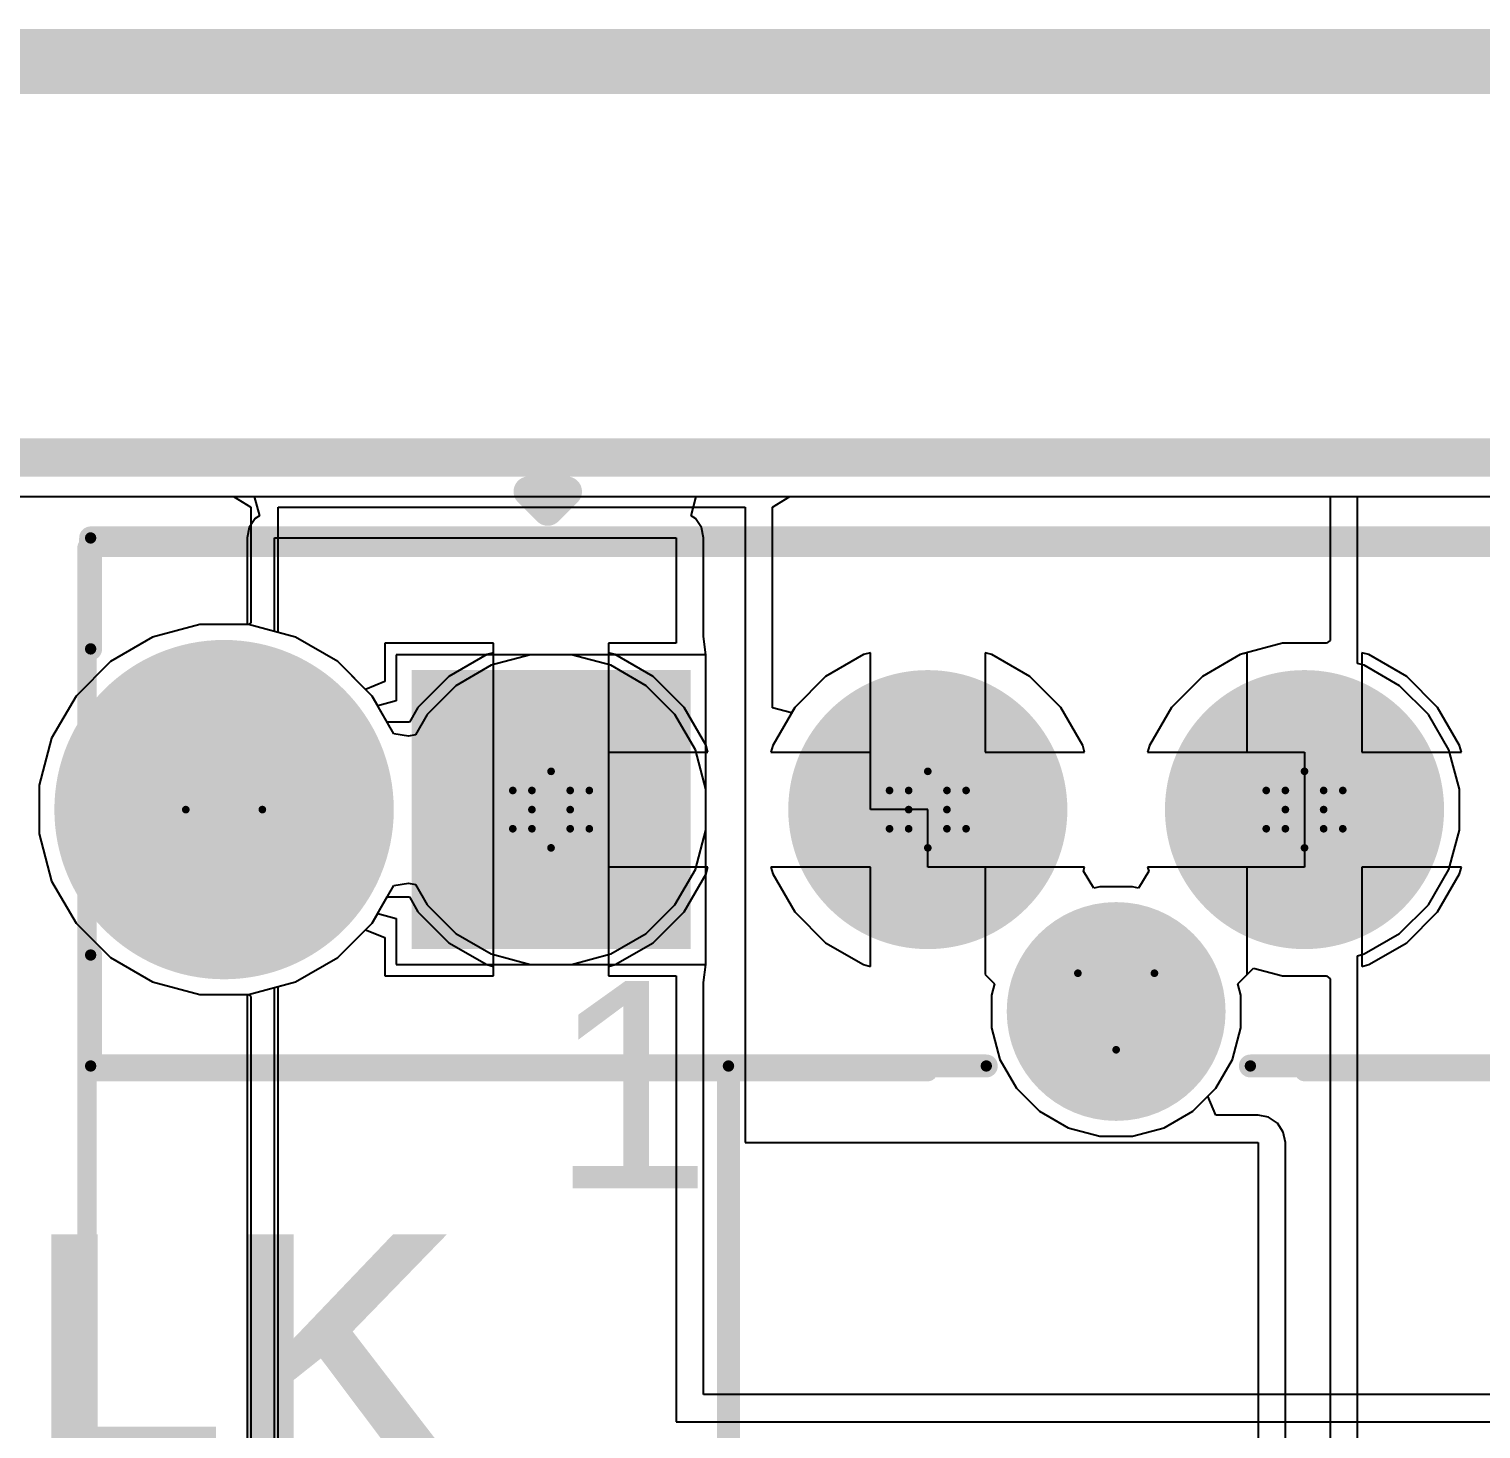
# Model space of a CAD drawing. Header units: inches. Extents: x 0 to 13.9, y -0.2 to 3.4.
# Drawn here: x 2.4929 to 2.8722, y 2.9961 to 3.362 of the extents above; entities that cross this region are included whole.
import ezdxf

# ---------------------------------------------------------------- set-up
doc = ezdxf.new("R2010")
doc.units = ezdxf.units.IN
doc.header["$MEASUREMENT"] = 0
for name, color, linetype in [('Board_Outline', 216, 'Continuous'), ('Bottom Layer', 5, 'Continuous'), ('Bottom Solder', 6, 'Continuous'), ('Dimensions', 6, 'Continuous'), ('Drill Drawing', 1, 'Continuous'), ('Layer 1', 16, 'Continuous'), ('Layer 2', 76, 'Continuous'), ('Mechanical 13', 56, 'Continuous'), ('Mechanical 4', 56, 'Continuous'), ('Mechanical 6', 56, 'Continuous'), ('Multi-Layer', 9, 'Continuous'), ('Pad Holes', 156, 'Continuous'), ('Top Layer', 1, 'Continuous'), ('Top Overlay', 2, 'Continuous'), ('Top Solder', 216, 'Continuous')]:
    doc.layers.add(name, color=color, linetype=linetype)
doc.styles.add('Arial', font='', dxfattribs={"height": 0.2})
doc.styles.add('Arial_Bold', font='', dxfattribs={"height": 0.2})
doc.styles.get('Arial').set_extended_font_data('Arial')
doc.styles.get('Arial_Bold').set_extended_font_data('Arial', bold=True)

msp = doc.modelspace()

# ---------------------------------------------------------------- hatches: boundary and pattern name
at = {"layer": 'Bottom Layer'}
h = msp.add_hatch(color=5, dxfattribs=at)
edge = h.paths.add_edge_path()
edge.add_arc((2.54386, 3.158), 0.04134, 0, 360)
msp.add_hatch(color=5, dxfattribs=at).paths.add_polyline_path([(2.59583, 3.19146), (2.66276, 3.19146), (2.66276, 3.12454), (2.59583, 3.12454)])
h = msp.add_hatch(color=5, dxfattribs=at)
edge = h.paths.add_edge_path()
edge.add_arc((2.72772, 3.158), 0.03346, 0, 360)
h = msp.add_hatch(color=5, dxfattribs=at)
edge = h.paths.add_edge_path()
edge.add_arc((2.82614, 3.158), 0.03346, 0, 360)
h = msp.add_hatch(color=5, dxfattribs=at)
edge = h.paths.add_edge_path()
edge.add_arc((2.77693, 3.10524), 0.02559, 0, 360)
at = {"layer": 'Bottom Solder'}
h = msp.add_hatch(color=6, dxfattribs=at)
edge = h.paths.add_edge_path()
edge.add_arc((2.54386, 3.158), 0.04434, 0, 360)
msp.add_hatch(color=6, dxfattribs=at).paths.add_polyline_path([(2.59283, 3.19446), (2.66576, 3.19446), (2.66576, 3.12154), (2.59283, 3.12154)])
h = msp.add_hatch(color=6, dxfattribs=at)
edge = h.paths.add_edge_path()
edge.add_arc((2.72772, 3.158), 0.03646, 0, 360)
h = msp.add_hatch(color=6, dxfattribs=at)
edge = h.paths.add_edge_path()
edge.add_arc((2.82614, 3.158), 0.03646, 0, 360)
h = msp.add_hatch(color=6, dxfattribs=at)
edge = h.paths.add_edge_path()
edge.add_arc((2.77693, 3.10524), 0.02859, 0, 360)
at = {"layer": 'Layer 1'}
h = msp.add_hatch(color=16, dxfattribs=at)
edge = h.paths.add_edge_path()
edge.add_arc((2.54386, 3.158), 0.04134, 0, 360)
h = msp.add_hatch(color=16, dxfattribs=at)
edge = h.paths.add_edge_path()
edge.add_arc((2.62929, 3.158), 0.03346, 0, 360)
h = msp.add_hatch(color=16, dxfattribs=at)
edge = h.paths.add_edge_path()
edge.add_arc((2.72772, 3.158), 0.03346, 0, 360)
h = msp.add_hatch(color=16, dxfattribs=at)
edge = h.paths.add_edge_path()
edge.add_arc((2.82614, 3.158), 0.03346, 0, 360)
h = msp.add_hatch(color=16, dxfattribs=at)
edge = h.paths.add_edge_path()
edge.add_arc((2.77693, 3.10524), 0.02559, 0, 360)
at = {"layer": 'Layer 2'}
h = msp.add_hatch(color=76, dxfattribs=at)
edge = h.paths.add_edge_path()
edge.add_arc((2.54386, 3.158), 0.04134, 0, 360)
h = msp.add_hatch(color=76, dxfattribs=at)
edge = h.paths.add_edge_path()
edge.add_arc((2.62929, 3.158), 0.03346, 0, 360)
h = msp.add_hatch(color=76, dxfattribs=at)
edge = h.paths.add_edge_path()
edge.add_arc((2.72772, 3.158), 0.03346, 0, 360)
h = msp.add_hatch(color=76, dxfattribs=at)
edge = h.paths.add_edge_path()
edge.add_arc((2.82614, 3.158), 0.03346, 0, 360)
h = msp.add_hatch(color=76, dxfattribs=at)
edge = h.paths.add_edge_path()
edge.add_arc((2.77693, 3.10524), 0.02559, 0, 360)
at = {"layer": 'Mechanical 4'}
h = msp.add_hatch(color=56, dxfattribs=at)
edge = h.paths.add_edge_path()
edge.add_arc((2.509, 3.229), 0.0015, 0, 360)
h = msp.add_hatch(color=56, dxfattribs=at)
edge = h.paths.add_edge_path()
edge.add_arc((2.509, 3.229), 0.0015, 0, 360)
h = msp.add_hatch(color=56, dxfattribs=at)
edge = h.paths.add_edge_path()
edge.add_arc((2.509, 3.2), 0.0015, 0, 360)
h = msp.add_hatch(color=56, dxfattribs=at)
edge = h.paths.add_edge_path()
edge.add_arc((2.509, 3.12), 0.0015, 0, 360)
h = msp.add_hatch(color=56, dxfattribs=at)
edge = h.paths.add_edge_path()
edge.add_arc((2.509, 3.091), 0.0015, 0, 360)
h = msp.add_hatch(color=56, dxfattribs=at)
edge = h.paths.add_edge_path()
edge.add_arc((2.509, 3.091), 0.0015, 0, 360)
h = msp.add_hatch(color=56, dxfattribs=at)
edge = h.paths.add_edge_path()
edge.add_arc((2.67564, 3.091), 0.0015, 0, 360)
h = msp.add_hatch(color=56, dxfattribs=at)
edge = h.paths.add_edge_path()
edge.add_arc((2.743, 3.091), 0.0015, 0, 360)
h = msp.add_hatch(color=56, dxfattribs=at)
edge = h.paths.add_edge_path()
edge.add_arc((2.812, 3.091), 0.0015, 0, 360)
at = {"layer": 'Multi-Layer'}
h = msp.add_hatch(color=9, dxfattribs=at)
edge = h.paths.add_edge_path()
edge.add_arc((2.54386, 3.158), 0.04134, 0, 360)
h = msp.add_hatch(color=9, dxfattribs=at)
edge = h.paths.add_edge_path()
edge.add_arc((2.72772, 3.158), 0.03346, 0, 360)
h = msp.add_hatch(color=9, dxfattribs=at)
edge = h.paths.add_edge_path()
edge.add_arc((2.82614, 3.158), 0.03346, 0, 360)
h = msp.add_hatch(color=9, dxfattribs=at)
edge = h.paths.add_edge_path()
edge.add_arc((2.77693, 3.10524), 0.02559, 0, 360)
at = {"layer": 'Pad Holes'}
h = msp.add_hatch(color=7, dxfattribs=at)
edge = h.paths.add_edge_path()
edge.add_arc((2.509, 3.229), 0.0015, 0, 360)
h = msp.add_hatch(color=7, dxfattribs=at)
edge = h.paths.add_edge_path()
edge.add_arc((2.509, 3.229), 0.0015, 0, 360)
h = msp.add_hatch(color=7, dxfattribs=at)
edge = h.paths.add_edge_path()
edge.add_arc((2.509, 3.2), 0.0015, 0, 360)
h = msp.add_hatch(color=7, dxfattribs=at)
edge = h.paths.add_edge_path()
edge.add_arc((2.54386, 3.158), 0.0315, 0, 360)
h = msp.add_hatch(color=7, dxfattribs=at)
edge = h.paths.add_edge_path()
edge.add_arc((2.62929, 3.158), 0.02362, 0, 360)
h = msp.add_hatch(color=7, dxfattribs=at)
edge = h.paths.add_edge_path()
edge.add_arc((2.72772, 3.158), 0.02362, 0, 360)
h = msp.add_hatch(color=7, dxfattribs=at)
edge = h.paths.add_edge_path()
edge.add_arc((2.82614, 3.158), 0.02362, 0, 360)
h = msp.add_hatch(color=7, dxfattribs=at)
edge = h.paths.add_edge_path()
edge.add_arc((2.77693, 3.10524), 0.02559, 0, 360)
h = msp.add_hatch(color=7, dxfattribs=at)
edge = h.paths.add_edge_path()
edge.add_arc((2.509, 3.12), 0.0015, 0, 360)
h = msp.add_hatch(color=7, dxfattribs=at)
edge = h.paths.add_edge_path()
edge.add_arc((2.509, 3.091), 0.0015, 0, 360)
h = msp.add_hatch(color=7, dxfattribs=at)
edge = h.paths.add_edge_path()
edge.add_arc((2.509, 3.091), 0.0015, 0, 360)
h = msp.add_hatch(color=7, dxfattribs=at)
edge = h.paths.add_edge_path()
edge.add_arc((2.67564, 3.091), 0.0015, 0, 360)
h = msp.add_hatch(color=7, dxfattribs=at)
edge = h.paths.add_edge_path()
edge.add_arc((2.743, 3.091), 0.0015, 0, 360)
h = msp.add_hatch(color=7, dxfattribs=at)
edge = h.paths.add_edge_path()
edge.add_arc((2.812, 3.091), 0.0015, 0, 360)
at = {"layer": 'Top Layer'}
h = msp.add_hatch(color=1, dxfattribs=at)
edge = h.paths.add_edge_path()
edge.add_arc((2.54386, 3.158), 0.04134, 0, 360)
msp.add_hatch(color=1, dxfattribs=at).paths.add_polyline_path([(2.59583, 3.19146), (2.66276, 3.19146), (2.66276, 3.12454), (2.59583, 3.12454)])
h = msp.add_hatch(color=1, dxfattribs=at)
edge = h.paths.add_edge_path()
edge.add_arc((2.72772, 3.158), 0.03346, 0, 360)
h = msp.add_hatch(color=1, dxfattribs=at)
edge = h.paths.add_edge_path()
edge.add_arc((2.82614, 3.158), 0.03346, 0, 360)
h = msp.add_hatch(color=1, dxfattribs=at)
edge = h.paths.add_edge_path()
edge.add_arc((2.77693, 3.10524), 0.02559, 0, 360)
at = {"layer": 'Top Solder'}
h = msp.add_hatch(color=216, dxfattribs=at)
edge = h.paths.add_edge_path()
edge.add_arc((2.54386, 3.158), 0.04434, 0, 360)
msp.add_hatch(color=216, dxfattribs=at).paths.add_polyline_path([(2.59283, 3.19446), (2.66576, 3.19446), (2.66576, 3.12154), (2.59283, 3.12154)])
h = msp.add_hatch(color=216, dxfattribs=at)
edge = h.paths.add_edge_path()
edge.add_arc((2.72772, 3.158), 0.03646, 0, 360)
h = msp.add_hatch(color=216, dxfattribs=at)
edge = h.paths.add_edge_path()
edge.add_arc((2.82614, 3.158), 0.03646, 0, 360)
h = msp.add_hatch(color=216, dxfattribs=at)
edge = h.paths.add_edge_path()
edge.add_arc((2.77693, 3.10524), 0.02859, 0, 360)

# ---------------------------------------------------------------- linework, layer by layer
at = {"layer": 'Board_Outline'}
msp.add_lwpolyline([(0, 3.25, 0.01, 0.01, 0), (4, 3.25, 0.01, 0.01, 0)], format="xyseb", dxfattribs=at)
at = {"layer": 'Bottom Layer'}
for p, q in [((0.28647, 3.2398), (3.83353, 3.2398)), ((2.53749, 3.20634), (2.5252, 3.20304)), ((2.55022, 3.20634), (2.53749, 3.20634)), ((2.56252, 3.20304), (2.55022, 3.20634)), ((2.5252, 3.20304), (2.51418, 3.19668)), ((2.57354, 3.19668), (2.56252, 3.20304)), ((2.66976, 3.19846), (2.58883, 3.19846)), ((2.58883, 3.19846), (2.58883, 3.18645)), ((2.66976, 3.11754), (2.66976, 3.19846)), ((2.71094, 3.1985), (2.70103, 3.19278)), ((2.71272, 3.19898), (2.71094, 3.1985)), ((2.71272, 3.173), (2.71272, 3.19898)), ((2.74449, 3.1985), (2.74272, 3.19898)), ((2.74272, 3.19898), (2.74272, 3.173)), ((2.7544, 3.19278), (2.74449, 3.1985)), ((2.80937, 3.1985), (2.79945, 3.19278)), ((2.81114, 3.19898), (2.80937, 3.1985)), ((2.81114, 3.173), (2.81114, 3.19898)), ((2.84292, 3.1985), (2.84114, 3.19898)), ((2.84114, 3.19898), (2.84114, 3.173)), ((2.85283, 3.19278), (2.84292, 3.1985)), ((2.51418, 3.19668), (2.50518, 3.18768)), ((2.58254, 3.18768), (2.57354, 3.19668)), ((2.70103, 3.19278), (2.69294, 3.18469)), ((2.7625, 3.18469), (2.7544, 3.19278)), ((2.79945, 3.19278), (2.79136, 3.18469)), ((2.86092, 3.18469), (2.85283, 3.19278)), ((2.50518, 3.18768), (2.49881, 3.17666)), ((2.584, 3.18515), (2.58254, 3.18768)), ((2.58883, 3.18645), (2.584, 3.18515)), ((2.69294, 3.18469), (2.68721, 3.17478)), ((2.76822, 3.17478), (2.7625, 3.18469)), ((2.79136, 3.18469), (2.78564, 3.17478)), ((2.86664, 3.17478), (2.86092, 3.18469)), ((2.49881, 3.17666), (2.49552, 3.16436)), ((2.68721, 3.17478), (2.68674, 3.173)), ((2.68674, 3.173), (2.71272, 3.173)), ((2.74272, 3.173), (2.7687, 3.173)), ((2.7687, 3.173), (2.76822, 3.17478)), ((2.78564, 3.17478), (2.78516, 3.173)), ((2.78516, 3.173), (2.81114, 3.173)), ((2.84114, 3.173), (2.86712, 3.173)), ((2.86712, 3.173), (2.86664, 3.17478)), ((2.49552, 3.16436), (2.49552, 3.15164)), ((2.49552, 3.15164), (2.49881, 3.13934)), ((2.71272, 3.143), (2.68674, 3.143)), ((2.68674, 3.143), (2.68721, 3.14122)), ((2.68721, 3.14122), (2.69294, 3.13131)), ((2.71272, 3.11702), (2.71272, 3.143)), ((2.7687, 3.143), (2.74272, 3.143)), ((2.74272, 3.143), (2.74272, 3.11491)), ((2.76839, 3.14187), (2.7687, 3.143)), ((2.77113, 3.13743), (2.76839, 3.14187)), ((2.78546, 3.14187), (2.78273, 3.13743)), ((2.81114, 3.143), (2.78516, 3.143)), ((2.78516, 3.143), (2.78546, 3.14187)), ((2.81114, 3.11491), (2.81114, 3.143)), ((2.86712, 3.143), (2.84114, 3.143)), ((2.84114, 3.143), (2.84114, 3.11702)), ((2.86092, 3.13131), (2.86664, 3.14122)), ((2.86664, 3.14122), (2.86712, 3.143)), ((2.49881, 3.13934), (2.50518, 3.12832)), ((2.77264, 3.13783), (2.77113, 3.13743)), ((2.78122, 3.13783), (2.77264, 3.13783)), ((2.78273, 3.13743), (2.78122, 3.13783)), ((2.58254, 3.12832), (2.584, 3.13085)), ((2.584, 3.13085), (2.58883, 3.12955)), ((2.58883, 3.12955), (2.58883, 3.11754)), ((2.69294, 3.13131), (2.70103, 3.12322)), ((2.85283, 3.12322), (2.86092, 3.13131)), ((2.50518, 3.12832), (2.51418, 3.11932)), ((2.57354, 3.11932), (2.58254, 3.12832)), ((2.70103, 3.12322), (2.71094, 3.1175)), ((2.84292, 3.1175), (2.85283, 3.12322)), ((2.51418, 3.11932), (2.5252, 3.11296)), ((2.56252, 3.11296), (2.57354, 3.11932)), ((2.58883, 3.11754), (2.66976, 3.11754)), ((2.71094, 3.1175), (2.71272, 3.11702)), ((2.74272, 3.11491), (2.74513, 3.11249)), ((2.80873, 3.11249), (2.81114, 3.11491)), ((2.84114, 3.11702), (2.84292, 3.1175)), ((2.5252, 3.11296), (2.53749, 3.10966)), ((2.55022, 3.10966), (2.56252, 3.11296)), ((2.74513, 3.11249), (2.74434, 3.10953)), ((2.80952, 3.10953), (2.80873, 3.11249)), ((2.53749, 3.10966), (2.55022, 3.10966)), ((2.74434, 3.10953), (2.74434, 3.10095)), ((2.80952, 3.10095), (2.80952, 3.10953)), ((2.74434, 3.10095), (2.74656, 3.09266)), ((2.8073, 3.09266), (2.80952, 3.10095)), ((2.74656, 3.09266), (2.75085, 3.08523)), ((2.80301, 3.08523), (2.8073, 3.09266)), ((2.75085, 3.08523), (2.75692, 3.07917)), ((2.79694, 3.07917), (2.80301, 3.08523)), ((2.75692, 3.07917), (2.76435, 3.07487)), ((2.78951, 3.07487), (2.79694, 3.07917)), ((2.76435, 3.07487), (2.77264, 3.07265)), ((2.77264, 3.07265), (2.78122, 3.07265)), ((2.78122, 3.07265), (2.78951, 3.07487))]:
    msp.add_line(p, q, dxfattribs=at)
at = {"layer": 'Dimensions'}
for points in [[(2.21493, 3.357, 0.01, 0.01, 0), (4, 3.357, 0.01, 0.01, 0)], [(0.015, 3.25, 0.01, 0.01, 0), (4.237, 3.25, 0.01, 0.01, 0)]]:
    msp.add_lwpolyline(points, format="xyseb", dxfattribs=at)
at = {"layer": 'Drill Drawing'}
for points in [[(2.55386, 3.158, 0.002, 0.002, 1), (2.53386, 3.158, 0.002, 0.002, 1)], [(2.62879, 3.168, 0.001, 0.001, 1), (2.62979, 3.168, 0.001, 0.001, 1)], [(2.62879, 3.168, 0.001, 0.001, 1), (2.62979, 3.168, 0.001, 0.001, 1)], [(2.72722, 3.168, 0.001, 0.001, 1), (2.72822, 3.168, 0.001, 0.001, 1)], [(2.72722, 3.168, 0.001, 0.001, 1), (2.72822, 3.168, 0.001, 0.001, 1)], [(2.82564, 3.168, 0.001, 0.001, 1), (2.82664, 3.168, 0.001, 0.001, 1)], [(2.82564, 3.168, 0.001, 0.001, 1), (2.82664, 3.168, 0.001, 0.001, 1)], [(2.61879, 3.163, 0.001, 0.001, 1), (2.61979, 3.163, 0.001, 0.001, 1)], [(2.61879, 3.163, 0.001, 0.001, 1), (2.61979, 3.163, 0.001, 0.001, 1)], [(2.62379, 3.163, 0.001, 0.001, 1), (2.62479, 3.163, 0.001, 0.001, 1)], [(2.62379, 3.163, 0.001, 0.001, 1), (2.62479, 3.163, 0.001, 0.001, 1)], [(2.63379, 3.163, 0.001, 0.001, 1), (2.63479, 3.163, 0.001, 0.001, 1)], [(2.63379, 3.163, 0.001, 0.001, 1), (2.63479, 3.163, 0.001, 0.001, 1)], [(2.63879, 3.163, 0.001, 0.001, 1), (2.63979, 3.163, 0.001, 0.001, 1)], [(2.63879, 3.163, 0.001, 0.001, 1), (2.63979, 3.163, 0.001, 0.001, 1)], [(2.71722, 3.163, 0.001, 0.001, 1), (2.71822, 3.163, 0.001, 0.001, 1)], [(2.71722, 3.163, 0.001, 0.001, 1), (2.71822, 3.163, 0.001, 0.001, 1)], [(2.72222, 3.163, 0.001, 0.001, 1), (2.72322, 3.163, 0.001, 0.001, 1)], [(2.72222, 3.163, 0.001, 0.001, 1), (2.72322, 3.163, 0.001, 0.001, 1)], [(2.73222, 3.163, 0.001, 0.001, 1), (2.73322, 3.163, 0.001, 0.001, 1)], [(2.73222, 3.163, 0.001, 0.001, 1), (2.73322, 3.163, 0.001, 0.001, 1)], [(2.73722, 3.163, 0.001, 0.001, 1), (2.73822, 3.163, 0.001, 0.001, 1)], [(2.73722, 3.163, 0.001, 0.001, 1), (2.73822, 3.163, 0.001, 0.001, 1)], [(2.81564, 3.163, 0.001, 0.001, 1), (2.81664, 3.163, 0.001, 0.001, 1)], [(2.81564, 3.163, 0.001, 0.001, 1), (2.81664, 3.163, 0.001, 0.001, 1)], [(2.82064, 3.163, 0.001, 0.001, 1), (2.82164, 3.163, 0.001, 0.001, 1)], [(2.82064, 3.163, 0.001, 0.001, 1), (2.82164, 3.163, 0.001, 0.001, 1)], [(2.83064, 3.163, 0.001, 0.001, 1), (2.83164, 3.163, 0.001, 0.001, 1)], [(2.83064, 3.163, 0.001, 0.001, 1), (2.83164, 3.163, 0.001, 0.001, 1)], [(2.83564, 3.163, 0.001, 0.001, 1), (2.83664, 3.163, 0.001, 0.001, 1)], [(2.83564, 3.163, 0.001, 0.001, 1), (2.83664, 3.163, 0.001, 0.001, 1)], [(2.53336, 3.158, 0.001, 0.001, 1), (2.53436, 3.158, 0.001, 0.001, 1)], [(2.55336, 3.158, 0.001, 0.001, 1), (2.55436, 3.158, 0.001, 0.001, 1)], [(2.62379, 3.158, 0.001, 0.001, 1), (2.62479, 3.158, 0.001, 0.001, 1)], [(2.62379, 3.158, 0.001, 0.001, 1), (2.62479, 3.158, 0.001, 0.001, 1)], [(2.63379, 3.158, 0.001, 0.001, 1), (2.63479, 3.158, 0.001, 0.001, 1)], [(2.63379, 3.158, 0.001, 0.001, 1), (2.63479, 3.158, 0.001, 0.001, 1)], [(2.72222, 3.158, 0.001, 0.001, 1), (2.72322, 3.158, 0.001, 0.001, 1)], [(2.72222, 3.158, 0.001, 0.001, 1), (2.72322, 3.158, 0.001, 0.001, 1)], [(2.73222, 3.158, 0.001, 0.001, 1), (2.73322, 3.158, 0.001, 0.001, 1)], [(2.73222, 3.158, 0.001, 0.001, 1), (2.73322, 3.158, 0.001, 0.001, 1)], [(2.82064, 3.158, 0.001, 0.001, 1), (2.82164, 3.158, 0.001, 0.001, 1)], [(2.82064, 3.158, 0.001, 0.001, 1), (2.82164, 3.158, 0.001, 0.001, 1)], [(2.83064, 3.158, 0.001, 0.001, 1), (2.83164, 3.158, 0.001, 0.001, 1)], [(2.83064, 3.158, 0.001, 0.001, 1), (2.83164, 3.158, 0.001, 0.001, 1)], [(2.61879, 3.153, 0.001, 0.001, 1), (2.61979, 3.153, 0.001, 0.001, 1)], [(2.61879, 3.153, 0.001, 0.001, 1), (2.61979, 3.153, 0.001, 0.001, 1)], [(2.62379, 3.153, 0.001, 0.001, 1), (2.62479, 3.153, 0.001, 0.001, 1)], [(2.62379, 3.153, 0.001, 0.001, 1), (2.62479, 3.153, 0.001, 0.001, 1)], [(2.63379, 3.153, 0.001, 0.001, 1), (2.63479, 3.153, 0.001, 0.001, 1)], [(2.63379, 3.153, 0.001, 0.001, 1), (2.63479, 3.153, 0.001, 0.001, 1)], [(2.63879, 3.153, 0.001, 0.001, 1), (2.63979, 3.153, 0.001, 0.001, 1)], [(2.63879, 3.153, 0.001, 0.001, 1), (2.63979, 3.153, 0.001, 0.001, 1)], [(2.71722, 3.153, 0.001, 0.001, 1), (2.71822, 3.153, 0.001, 0.001, 1)], [(2.71722, 3.153, 0.001, 0.001, 1), (2.71822, 3.153, 0.001, 0.001, 1)], [(2.72222, 3.153, 0.001, 0.001, 1), (2.72322, 3.153, 0.001, 0.001, 1)], [(2.72222, 3.153, 0.001, 0.001, 1), (2.72322, 3.153, 0.001, 0.001, 1)], [(2.73222, 3.153, 0.001, 0.001, 1), (2.73322, 3.153, 0.001, 0.001, 1)], [(2.73222, 3.153, 0.001, 0.001, 1), (2.73322, 3.153, 0.001, 0.001, 1)], [(2.73722, 3.153, 0.001, 0.001, 1), (2.73822, 3.153, 0.001, 0.001, 1)], [(2.73722, 3.153, 0.001, 0.001, 1), (2.73822, 3.153, 0.001, 0.001, 1)], [(2.81564, 3.153, 0.001, 0.001, 1), (2.81664, 3.153, 0.001, 0.001, 1)], [(2.81564, 3.153, 0.001, 0.001, 1), (2.81664, 3.153, 0.001, 0.001, 1)], [(2.82064, 3.153, 0.001, 0.001, 1), (2.82164, 3.153, 0.001, 0.001, 1)], [(2.82064, 3.153, 0.001, 0.001, 1), (2.82164, 3.153, 0.001, 0.001, 1)], [(2.83064, 3.153, 0.001, 0.001, 1), (2.83164, 3.153, 0.001, 0.001, 1)], [(2.83064, 3.153, 0.001, 0.001, 1), (2.83164, 3.153, 0.001, 0.001, 1)], [(2.83564, 3.153, 0.001, 0.001, 1), (2.83664, 3.153, 0.001, 0.001, 1)], [(2.83564, 3.153, 0.001, 0.001, 1), (2.83664, 3.153, 0.001, 0.001, 1)], [(2.62879, 3.148, 0.001, 0.001, 1), (2.62979, 3.148, 0.001, 0.001, 1)], [(2.62879, 3.148, 0.001, 0.001, 1), (2.62979, 3.148, 0.001, 0.001, 1)], [(2.72722, 3.148, 0.001, 0.001, 1), (2.72822, 3.148, 0.001, 0.001, 1)], [(2.72722, 3.148, 0.001, 0.001, 1), (2.72822, 3.148, 0.001, 0.001, 1)], [(2.82564, 3.148, 0.001, 0.001, 1), (2.82664, 3.148, 0.001, 0.001, 1)], [(2.82564, 3.148, 0.001, 0.001, 1), (2.82664, 3.148, 0.001, 0.001, 1)], [(2.76643, 3.11524, 0.001, 0.001, 1), (2.76743, 3.11524, 0.001, 0.001, 1)], [(2.76643, 3.11524, 0.001, 0.001, 1), (2.76743, 3.11524, 0.001, 0.001, 1)], [(2.78643, 3.11524, 0.001, 0.001, 1), (2.78743, 3.11524, 0.001, 0.001, 1)], [(2.78643, 3.11524, 0.001, 0.001, 1), (2.78743, 3.11524, 0.001, 0.001, 1)], [(2.77643, 3.09524, 0.001, 0.001, 1), (2.77743, 3.09524, 0.001, 0.001, 1)], [(2.77643, 3.09524, 0.001, 0.001, 1), (2.77743, 3.09524, 0.001, 0.001, 1)]]:
    msp.add_lwpolyline(points, format="xyseb", close=True, dxfattribs=at)
for points in [[(2.62429, 3.163, 0.002, 0.002, 0), (2.62929, 3.168, 0.002, 0.002, 0)], [(2.62929, 3.168, 0.002, 0.002, 0), (2.63429, 3.163, 0.002, 0.002, 0)], [(2.72272, 3.163, 0.002, 0.002, 0), (2.72772, 3.168, 0.002, 0.002, 0)], [(2.72772, 3.168, 0.002, 0.002, 0), (2.73272, 3.163, 0.002, 0.002, 0)], [(2.82114, 3.163, 0.002, 0.002, 0), (2.82614, 3.168, 0.002, 0.002, 0)], [(2.82614, 3.168, 0.002, 0.002, 0), (2.83114, 3.163, 0.002, 0.002, 0)], [(2.61929, 3.163, 0.002, 0.002, 0), (2.62429, 3.158, 0.002, 0.002, 0)], [(2.61929, 3.163, 0.002, 0.002, 0), (2.62429, 3.163, 0.002, 0.002, 0)], [(2.63429, 3.163, 0.002, 0.002, 0), (2.63929, 3.163, 0.002, 0.002, 0)], [(2.63429, 3.158, 0.002, 0.002, 0), (2.63929, 3.163, 0.002, 0.002, 0)], [(2.71772, 3.163, 0.002, 0.002, 0), (2.72272, 3.158, 0.002, 0.002, 0)], [(2.71772, 3.163, 0.002, 0.002, 0), (2.72272, 3.163, 0.002, 0.002, 0)], [(2.73272, 3.163, 0.002, 0.002, 0), (2.73772, 3.163, 0.002, 0.002, 0)], [(2.73272, 3.158, 0.002, 0.002, 0), (2.73772, 3.163, 0.002, 0.002, 0)], [(2.81614, 3.163, 0.002, 0.002, 0), (2.82114, 3.158, 0.002, 0.002, 0)], [(2.81614, 3.163, 0.002, 0.002, 0), (2.82114, 3.163, 0.002, 0.002, 0)], [(2.83114, 3.163, 0.002, 0.002, 0), (2.83614, 3.163, 0.002, 0.002, 0)], [(2.83114, 3.158, 0.002, 0.002, 0), (2.83614, 3.163, 0.002, 0.002, 0)], [(2.61929, 3.153, 0.002, 0.002, 0), (2.62429, 3.158, 0.002, 0.002, 0)], [(2.63429, 3.158, 0.002, 0.002, 0), (2.63929, 3.153, 0.002, 0.002, 0)], [(2.71772, 3.153, 0.002, 0.002, 0), (2.72272, 3.158, 0.002, 0.002, 0)], [(2.73272, 3.158, 0.002, 0.002, 0), (2.73772, 3.153, 0.002, 0.002, 0)], [(2.81614, 3.153, 0.002, 0.002, 0), (2.82114, 3.158, 0.002, 0.002, 0)], [(2.83114, 3.158, 0.002, 0.002, 0), (2.83614, 3.153, 0.002, 0.002, 0)], [(2.61929, 3.153, 0.002, 0.002, 0), (2.62429, 3.153, 0.002, 0.002, 0)], [(2.62429, 3.153, 0.002, 0.002, 0), (2.62929, 3.148, 0.002, 0.002, 0)], [(2.62929, 3.148, 0.002, 0.002, 0), (2.63429, 3.153, 0.002, 0.002, 0)], [(2.63429, 3.153, 0.002, 0.002, 0), (2.63929, 3.153, 0.002, 0.002, 0)], [(2.71772, 3.153, 0.002, 0.002, 0), (2.72272, 3.153, 0.002, 0.002, 0)], [(2.72272, 3.153, 0.002, 0.002, 0), (2.72772, 3.148, 0.002, 0.002, 0)], [(2.72772, 3.148, 0.002, 0.002, 0), (2.73272, 3.153, 0.002, 0.002, 0)], [(2.73272, 3.153, 0.002, 0.002, 0), (2.73772, 3.153, 0.002, 0.002, 0)], [(2.81614, 3.153, 0.002, 0.002, 0), (2.82114, 3.153, 0.002, 0.002, 0)], [(2.82114, 3.153, 0.002, 0.002, 0), (2.82614, 3.148, 0.002, 0.002, 0)], [(2.82614, 3.148, 0.002, 0.002, 0), (2.83114, 3.153, 0.002, 0.002, 0)], [(2.83114, 3.153, 0.002, 0.002, 0), (2.83614, 3.153, 0.002, 0.002, 0)], [(2.76693, 3.11524, 0.002, 0.002, 0), (2.78693, 3.11524, 0.002, 0.002, 0)], [(2.76693, 3.11524, 0.002, 0.002, 0), (2.77693, 3.09524, 0.002, 0.002, 0)], [(2.77693, 3.09524, 0.002, 0.002, 0), (2.78693, 3.11524, 0.002, 0.002, 0)]]:
    msp.add_lwpolyline(points, format="xyseb", dxfattribs=at)
at = {"layer": 'Layer 1'}
for p, q in [((0.28647, 3.2398), (3.83353, 3.2398)), ((2.53749, 3.20634), (2.5252, 3.20304)), ((2.55022, 3.20634), (2.53749, 3.20634)), ((2.56252, 3.20304), (2.55022, 3.20634)), ((2.5252, 3.20304), (2.51418, 3.19668)), ((2.57354, 3.19668), (2.56252, 3.20304)), ((2.62396, 3.19846), (2.61367, 3.19571)), ((2.63462, 3.19846), (2.62396, 3.19846)), ((2.64491, 3.19571), (2.63462, 3.19846)), ((2.71094, 3.1985), (2.70103, 3.19278)), ((2.71272, 3.19898), (2.71094, 3.1985)), ((2.71272, 3.173), (2.71272, 3.19898)), ((2.74449, 3.1985), (2.74272, 3.19898)), ((2.74272, 3.19898), (2.74272, 3.173)), ((2.7544, 3.19278), (2.74449, 3.1985)), ((2.80937, 3.1985), (2.79945, 3.19278)), ((2.81114, 3.19898), (2.80937, 3.1985)), ((2.81114, 3.173), (2.81114, 3.19898)), ((2.84292, 3.1985), (2.84114, 3.19898)), ((2.84114, 3.19898), (2.84114, 3.173)), ((2.85283, 3.19278), (2.84292, 3.1985)), ((2.51418, 3.19668), (2.50518, 3.18768)), ((2.58254, 3.18768), (2.57354, 3.19668)), ((2.61367, 3.19571), (2.60445, 3.19038)), ((2.65414, 3.19038), (2.64491, 3.19571)), ((2.60445, 3.19038), (2.59691, 3.18285)), ((2.66167, 3.18285), (2.65414, 3.19038)), ((2.70103, 3.19278), (2.69294, 3.18469)), ((2.7625, 3.18469), (2.7544, 3.19278)), ((2.79945, 3.19278), (2.79136, 3.18469)), ((2.86092, 3.18469), (2.85283, 3.19278)), ((2.50518, 3.18768), (2.49881, 3.17666)), ((2.58823, 3.17782), (2.58254, 3.18768)), ((2.59691, 3.18285), (2.59384, 3.17753)), ((2.667, 3.17362), (2.66167, 3.18285)), ((2.69294, 3.18469), (2.68721, 3.17478)), ((2.76822, 3.17478), (2.7625, 3.18469)), ((2.79136, 3.18469), (2.78564, 3.17478)), ((2.86664, 3.17478), (2.86092, 3.18469)), ((2.49881, 3.17666), (2.49552, 3.16436)), ((2.59202, 3.17721), (2.58823, 3.17782)), ((2.59384, 3.17753), (2.59202, 3.17721)), ((2.66976, 3.16333), (2.667, 3.17362)), ((2.68721, 3.17478), (2.68674, 3.173)), ((2.68674, 3.173), (2.71272, 3.173)), ((2.74272, 3.173), (2.7687, 3.173)), ((2.7687, 3.173), (2.76822, 3.17478)), ((2.78564, 3.17478), (2.78516, 3.173)), ((2.78516, 3.173), (2.81114, 3.173)), ((2.84114, 3.173), (2.86712, 3.173)), ((2.86712, 3.173), (2.86664, 3.17478)), ((2.49552, 3.16436), (2.49552, 3.15164)), ((2.66976, 3.15267), (2.66976, 3.16333)), ((2.667, 3.14238), (2.66976, 3.15267)), ((2.49552, 3.15164), (2.49881, 3.13934)), ((2.66167, 3.13315), (2.667, 3.14238)), ((2.71272, 3.143), (2.68674, 3.143)), ((2.68674, 3.143), (2.68721, 3.14122)), ((2.68721, 3.14122), (2.69294, 3.13131)), ((2.71272, 3.11702), (2.71272, 3.143)), ((2.7687, 3.143), (2.74272, 3.143)), ((2.74272, 3.143), (2.74272, 3.11491)), ((2.76839, 3.14187), (2.7687, 3.143)), ((2.77113, 3.13743), (2.76839, 3.14187)), ((2.78546, 3.14187), (2.78273, 3.13743)), ((2.81114, 3.143), (2.78516, 3.143)), ((2.78516, 3.143), (2.78546, 3.14187)), ((2.81114, 3.11491), (2.81114, 3.143)), ((2.86712, 3.143), (2.84114, 3.143)), ((2.84114, 3.143), (2.84114, 3.11702)), ((2.86092, 3.13131), (2.86664, 3.14122)), ((2.86664, 3.14122), (2.86712, 3.143)), ((2.49881, 3.13934), (2.50518, 3.12832)), ((2.58254, 3.12832), (2.58823, 3.13818)), ((2.58823, 3.13818), (2.59202, 3.13879)), ((2.59202, 3.13879), (2.59384, 3.13847)), ((2.59384, 3.13847), (2.59691, 3.13315)), ((2.77264, 3.13783), (2.77113, 3.13743)), ((2.78122, 3.13783), (2.77264, 3.13783)), ((2.78273, 3.13743), (2.78122, 3.13783)), ((2.59691, 3.13315), (2.60445, 3.12562)), ((2.65414, 3.12562), (2.66167, 3.13315)), ((2.69294, 3.13131), (2.70103, 3.12322)), ((2.85283, 3.12322), (2.86092, 3.13131)), ((2.50518, 3.12832), (2.51418, 3.11932)), ((2.57354, 3.11932), (2.58254, 3.12832)), ((2.60445, 3.12562), (2.61367, 3.12029)), ((2.64491, 3.12029), (2.65414, 3.12562)), ((2.70103, 3.12322), (2.71094, 3.1175)), ((2.84292, 3.1175), (2.85283, 3.12322)), ((2.51418, 3.11932), (2.5252, 3.11296)), ((2.56252, 3.11296), (2.57354, 3.11932)), ((2.61367, 3.12029), (2.62396, 3.11754)), ((2.63462, 3.11754), (2.64491, 3.12029)), ((2.62396, 3.11754), (2.63462, 3.11754)), ((2.71094, 3.1175), (2.71272, 3.11702)), ((2.74272, 3.11491), (2.74513, 3.11249)), ((2.80873, 3.11249), (2.81114, 3.11491)), ((2.84114, 3.11702), (2.84292, 3.1175)), ((2.5252, 3.11296), (2.53749, 3.10966)), ((2.55022, 3.10966), (2.56252, 3.11296)), ((2.74513, 3.11249), (2.74434, 3.10953)), ((2.80952, 3.10953), (2.80873, 3.11249)), ((2.53749, 3.10966), (2.55022, 3.10966)), ((2.74434, 3.10953), (2.74434, 3.10095)), ((2.80952, 3.10095), (2.80952, 3.10953)), ((2.74434, 3.10095), (2.74656, 3.09266)), ((2.8073, 3.09266), (2.80952, 3.10095)), ((2.74656, 3.09266), (2.75085, 3.08523)), ((2.80301, 3.08523), (2.8073, 3.09266)), ((2.75085, 3.08523), (2.75692, 3.07917)), ((2.79694, 3.07917), (2.80301, 3.08523)), ((2.75692, 3.07917), (2.76435, 3.07487)), ((2.78951, 3.07487), (2.79694, 3.07917)), ((2.76435, 3.07487), (2.77264, 3.07265)), ((2.77264, 3.07265), (2.78122, 3.07265)), ((2.78122, 3.07265), (2.78951, 3.07487))]:
    msp.add_line(p, q, dxfattribs=at)
at = {"layer": 'Layer 2'}
for p, q in [((0.28647, 3.2398), (2.54632, 3.2398)), ((2.54632, 3.2398), (2.55086, 3.237)), ((2.68714, 3.237), (2.69168, 3.2398)), ((2.69168, 3.2398), (2.83286, 3.2398)), ((2.83286, 3.2398), (2.83286, 3.20223)), ((2.84, 3.19618), (2.84, 3.2398)), ((2.84, 3.2398), (3.016, 3.2398)), ((2.55086, 3.237), (2.55086, 3.20683)), ((2.558, 3.20425), (2.558, 3.237)), ((2.558, 3.237), (2.68, 3.237)), ((2.68, 3.237), (2.68, 3.071)), ((2.68714, 3.18464), (2.68714, 3.237)), ((2.53749, 3.20634), (2.5252, 3.20304)), ((2.55022, 3.20634), (2.53749, 3.20634)), ((2.55086, 3.20683), (2.55022, 3.20634)), ((2.5252, 3.20304), (2.51418, 3.19668)), ((2.56252, 3.20304), (2.558, 3.20425)), ((2.57354, 3.19668), (2.56252, 3.20304)), ((2.83286, 3.20223), (2.83186, 3.20146)), ((2.61251, 3.1985), (2.6026, 3.19278)), ((2.61429, 3.19898), (2.61251, 3.1985)), ((2.61429, 3.158), (2.61429, 3.19898)), ((2.64607, 3.1985), (2.64429, 3.19898)), ((2.64429, 3.19898), (2.64429, 3.173)), ((2.65598, 3.19278), (2.64607, 3.1985)), ((2.71094, 3.1985), (2.70103, 3.19278)), ((2.71272, 3.19898), (2.71094, 3.1985)), ((2.71272, 3.158), (2.71272, 3.19898)), ((2.74449, 3.1985), (2.74272, 3.19898)), ((2.74272, 3.19898), (2.74272, 3.173)), ((2.7544, 3.19278), (2.74449, 3.1985)), ((2.80937, 3.1985), (2.79945, 3.19278)), ((2.82042, 3.20146), (2.80937, 3.1985)), ((2.83186, 3.20146), (2.82042, 3.20146)), ((2.51418, 3.19668), (2.50518, 3.18768)), ((2.58254, 3.18768), (2.57354, 3.19668)), ((2.84176, 3.19571), (2.84, 3.19618)), ((2.85099, 3.19038), (2.84176, 3.19571)), ((2.6026, 3.19278), (2.59451, 3.18469)), ((2.66407, 3.18469), (2.65598, 3.19278)), ((2.70103, 3.19278), (2.69294, 3.18469)), ((2.7625, 3.18469), (2.7544, 3.19278)), ((2.79945, 3.19278), (2.79136, 3.18469)), ((2.85852, 3.18285), (2.85099, 3.19038)), ((2.50518, 3.18768), (2.49881, 3.17666)), ((2.5865, 3.18082), (2.58254, 3.18768)), ((2.59451, 3.18469), (2.59228, 3.18082)), ((2.66979, 3.17478), (2.66407, 3.18469)), ((2.69214, 3.1833), (2.68714, 3.18464)), ((2.69294, 3.18469), (2.69214, 3.1833)), ((2.76822, 3.17478), (2.7625, 3.18469)), ((2.79136, 3.18469), (2.78564, 3.17478)), ((2.86385, 3.17362), (2.85852, 3.18285)), ((2.59228, 3.18082), (2.5865, 3.18082)), ((2.49881, 3.17666), (2.49552, 3.16436)), ((2.64429, 3.173), (2.67027, 3.173)), ((2.67027, 3.173), (2.66979, 3.17478)), ((2.74272, 3.173), (2.7687, 3.173)), ((2.7687, 3.173), (2.76822, 3.17478)), ((2.78564, 3.17478), (2.78516, 3.173)), ((2.78516, 3.173), (2.82614, 3.173)), ((2.82614, 3.173), (2.82614, 3.143)), ((2.86661, 3.16333), (2.86385, 3.17362)), ((2.49552, 3.16436), (2.49552, 3.15164)), ((2.86661, 3.15267), (2.86661, 3.16333)), ((2.61429, 3.11702), (2.61429, 3.158)), ((2.72772, 3.158), (2.71272, 3.158)), ((2.72772, 3.143), (2.72772, 3.158)), ((2.86385, 3.14238), (2.86661, 3.15267)), ((2.49552, 3.15164), (2.49881, 3.13934)), ((2.67027, 3.143), (2.64429, 3.143)), ((2.64429, 3.143), (2.64429, 3.11702)), ((2.66407, 3.13131), (2.66979, 3.14122)), ((2.66979, 3.14122), (2.67027, 3.143)), ((2.7687, 3.143), (2.72772, 3.143)), ((2.76839, 3.14187), (2.7687, 3.143)), ((2.77113, 3.13743), (2.76839, 3.14187)), ((2.78546, 3.14187), (2.78273, 3.13743)), ((2.82614, 3.143), (2.78516, 3.143)), ((2.78516, 3.143), (2.78546, 3.14187)), ((2.85852, 3.13315), (2.86385, 3.14238)), ((2.49881, 3.13934), (2.50518, 3.12832)), ((2.77264, 3.13783), (2.77113, 3.13743)), ((2.78122, 3.13783), (2.77264, 3.13783)), ((2.78273, 3.13743), (2.78122, 3.13783)), ((2.58254, 3.12832), (2.5865, 3.13518)), ((2.5865, 3.13518), (2.59228, 3.13518)), ((2.59228, 3.13518), (2.59451, 3.13131)), ((2.59451, 3.13131), (2.6026, 3.12322)), ((2.65598, 3.12322), (2.66407, 3.13131)), ((2.85099, 3.12562), (2.85852, 3.13315)), ((2.50518, 3.12832), (2.51418, 3.11932)), ((2.57354, 3.11932), (2.58254, 3.12832)), ((2.6026, 3.12322), (2.61251, 3.1175)), ((2.64607, 3.1175), (2.65598, 3.12322)), ((2.84176, 3.12029), (2.85099, 3.12562)), ((2.51418, 3.11932), (2.5252, 3.11296)), ((2.56252, 3.11296), (2.57354, 3.11932)), ((2.84, 3.11982), (2.84176, 3.12029)), ((2.84, 2.612), (2.84, 3.11982)), ((2.61251, 3.1175), (2.61429, 3.11702)), ((2.64429, 3.11702), (2.64607, 3.1175)), ((2.80873, 3.11249), (2.81281, 3.11657)), ((2.81281, 3.11657), (2.82042, 3.11454)), ((2.82042, 3.11454), (2.83186, 3.11454)), ((2.83186, 3.11454), (2.83286, 3.11377)), ((2.5252, 3.11296), (2.53749, 3.10966)), ((2.558, 3.11175), (2.56252, 3.11296)), ((2.558, 2.824), (2.558, 3.11175)), ((2.80952, 3.10953), (2.80873, 3.11249)), ((2.83286, 3.11377), (2.83286, 2.61914)), ((2.53749, 3.10966), (2.55022, 3.10966)), ((2.55022, 3.10966), (2.55086, 3.10917)), ((2.55086, 3.10917), (2.55086, 2.824)), ((2.80952, 3.10095), (2.80952, 3.10953)), ((2.8073, 3.09266), (2.80952, 3.10095)), ((2.80301, 3.08523), (2.8073, 3.09266)), ((2.80091, 3.08314), (2.80301, 3.08523)), ((2.80298, 3.07814), (2.80091, 3.08314)), ((2.814, 3.07814), (2.80298, 3.07814)), ((2.81673, 3.07759), (2.814, 3.07814)), ((2.81905, 3.07605), (2.81673, 3.07759)), ((2.82059, 3.07373), (2.81905, 3.07605)), ((2.82114, 3.071), (2.82059, 3.07373)), ((2.68, 3.071), (2.814, 3.071)), ((2.814, 3.071), (2.814, 2.824)), ((2.82114, 2.824), (2.82114, 3.071))]:
    msp.add_line(p, q, dxfattribs=at)
at = {"layer": 'Mechanical 13'}
for points in [[(2.50803, 3.2265, 0.005, 0.005, 0), (3.04583, 3.2265, 0.005, 0.005, 0)], [(2.50803, 2.9769, 0.005, 0.005, 0), (2.50803, 3.2265, 0.005, 0.005, 0)]]:
    msp.add_lwpolyline(points, format="xyseb", dxfattribs=at)
msp.add_lwpolyline([(2.50678, 3.2265, 0.0025, 0.0025, 1), (2.50928, 3.2265, 0.0025, 0.0025, 1)], format="xyseb", close=True, dxfattribs=at)
msp.add_lwpolyline([(2.50678, 3.2265, 0.0025, 0.0025, 1), (2.50928, 3.2265, 0.0025, 0.0025, 1)], format="xyseb", close=True, dxfattribs=at)
at = {"layer": 'Mechanical 4'}
for points in [[(2.509, 3.229, 0.006, 0.006, 0), (3.047, 3.229, 0.006, 0.006, 0)], [(2.509, 3.2, 0.006, 0.006, 0), (2.509, 3.229, 0.006, 0.006, 0)], [(2.509, 3.091, 0.006, 0.006, 0), (2.509, 3.12, 0.006, 0.006, 0)], [(2.509, 3.091, 0.006, 0.006, 0), (2.743, 3.091, 0.006, 0.006, 0)], [(2.67564, 2.9784, 0.006, 0.006, 0), (2.67564, 3.091, 0.006, 0.006, 0)], [(2.812, 3.091, 0.006, 0.006, 0), (3.047, 3.091, 0.006, 0.006, 0)]]:
    msp.add_lwpolyline(points, format="xyseb", dxfattribs=at)
for points in [[(2.5075, 3.229, 0.003, 0.003, 1), (2.5105, 3.229, 0.003, 0.003, 1)], [(2.5075, 3.229, 0.003, 0.003, 1), (2.5105, 3.229, 0.003, 0.003, 1)], [(2.5075, 3.2, 0.003, 0.003, 1), (2.5105, 3.2, 0.003, 0.003, 1)], [(2.5075, 3.12, 0.003, 0.003, 1), (2.5105, 3.12, 0.003, 0.003, 1)], [(2.5075, 3.091, 0.003, 0.003, 1), (2.5105, 3.091, 0.003, 0.003, 1)], [(2.5075, 3.091, 0.003, 0.003, 1), (2.5105, 3.091, 0.003, 0.003, 1)], [(2.67414, 3.091, 0.003, 0.003, 1), (2.67714, 3.091, 0.003, 0.003, 1)], [(2.7415, 3.091, 0.003, 0.003, 1), (2.7445, 3.091, 0.003, 0.003, 1)], [(2.8105, 3.091, 0.003, 0.003, 1), (2.8135, 3.091, 0.003, 0.003, 1)]]:
    msp.add_lwpolyline(points, format="xyseb", close=True, dxfattribs=at)
at = {"layer": 'Mechanical 6'}
for points in [[(2.21493, 3.35, 0.01, 0.01, 0), (4, 3.35, 0.01, 0.01, 0)], [(0, 3.25, 0.005, 0.005, 0), (4, 3.25, 0.005, 0.005, 0)]]:
    msp.add_lwpolyline(points, format="xyseb", dxfattribs=at)
at = {"layer": 'Top Layer'}
for p, q in [((0.28647, 3.2398), (2.55176, 3.2398)), ((2.55176, 3.2398), (2.55309, 3.2348)), ((2.66591, 3.2348), (2.66724, 3.2398)), ((2.66724, 3.2398), (3.40307, 3.2398)), ((2.55195, 3.23405), (2.55041, 3.23173)), ((2.55309, 3.2348), (2.55195, 3.23405)), ((2.66705, 3.23405), (2.66591, 3.2348)), ((2.66859, 3.23173), (2.66705, 3.23405)), ((2.55041, 3.23173), (2.54986, 3.229)), ((2.54986, 3.229), (2.54986, 3.20634)), ((2.557, 3.20452), (2.557, 3.229)), ((2.557, 3.229), (2.662, 3.229)), ((2.662, 3.229), (2.662, 3.20146)), ((2.66914, 3.229), (2.66859, 3.23173)), ((2.66914, 3.20321), (2.66914, 3.229)), ((2.53749, 3.20634), (2.5252, 3.20304)), ((2.54986, 3.20634), (2.53749, 3.20634)), ((2.5252, 3.20304), (2.51418, 3.19668)), ((2.56252, 3.20304), (2.557, 3.20452)), ((2.57354, 3.19668), (2.56252, 3.20304)), ((2.66976, 3.19846), (2.66914, 3.20321)), ((2.61429, 3.20146), (2.58583, 3.20146)), ((2.58583, 3.20146), (2.58583, 3.19146)), ((2.61429, 3.158), (2.61429, 3.20146)), ((2.662, 3.20146), (2.64429, 3.20146)), ((2.64429, 3.20146), (2.64429, 3.158)), ((2.66976, 3.11754), (2.66976, 3.19846)), ((2.66976, 3.19846), (2.66976, 3.19846)), ((2.66976, 3.19846), (2.66976, 3.19846)), ((2.71094, 3.1985), (2.70103, 3.19278)), ((2.71272, 3.19898), (2.71094, 3.1985)), ((2.71272, 3.173), (2.71272, 3.19898)), ((2.74449, 3.1985), (2.74272, 3.19898)), ((2.74272, 3.19898), (2.74272, 3.173)), ((2.7544, 3.19278), (2.74449, 3.1985)), ((2.80937, 3.1985), (2.79945, 3.19278)), ((2.81114, 3.19898), (2.80937, 3.1985)), ((2.81114, 3.173), (2.81114, 3.19898)), ((2.84292, 3.1985), (2.84114, 3.19898)), ((2.84114, 3.19898), (2.84114, 3.173)), ((2.85283, 3.19278), (2.84292, 3.1985)), ((2.51418, 3.19668), (2.50518, 3.18768)), ((2.58083, 3.18939), (2.57354, 3.19668)), ((2.58583, 3.19146), (2.58083, 3.18939)), ((2.70103, 3.19278), (2.69294, 3.18469)), ((2.7625, 3.18469), (2.7544, 3.19278)), ((2.79945, 3.19278), (2.79136, 3.18469)), ((2.86092, 3.18469), (2.85283, 3.19278)), ((2.50518, 3.18768), (2.49881, 3.17666)), ((2.69294, 3.18469), (2.68721, 3.17478)), ((2.76822, 3.17478), (2.7625, 3.18469)), ((2.79136, 3.18469), (2.78564, 3.17478)), ((2.86664, 3.17478), (2.86092, 3.18469)), ((2.49881, 3.17666), (2.49552, 3.16436)), ((2.68721, 3.17478), (2.68674, 3.173)), ((2.68674, 3.173), (2.71272, 3.173)), ((2.74272, 3.173), (2.7687, 3.173)), ((2.7687, 3.173), (2.76822, 3.17478)), ((2.78564, 3.17478), (2.78516, 3.173)), ((2.78516, 3.173), (2.81114, 3.173)), ((2.84114, 3.173), (2.86712, 3.173)), ((2.86712, 3.173), (2.86664, 3.17478)), ((2.49552, 3.16436), (2.49552, 3.15164)), ((2.61429, 3.11454), (2.61429, 3.158)), ((2.64429, 3.158), (2.64429, 3.11454)), ((2.49552, 3.15164), (2.49881, 3.13934)), ((2.71272, 3.143), (2.68674, 3.143)), ((2.68674, 3.143), (2.68721, 3.14122)), ((2.68721, 3.14122), (2.69294, 3.13131)), ((2.71272, 3.11702), (2.71272, 3.143)), ((2.7687, 3.143), (2.74272, 3.143)), ((2.74272, 3.143), (2.74272, 3.11491)), ((2.76839, 3.14187), (2.7687, 3.143)), ((2.77113, 3.13743), (2.76839, 3.14187)), ((2.78546, 3.14187), (2.78273, 3.13743)), ((2.81114, 3.143), (2.78516, 3.143)), ((2.78516, 3.143), (2.78546, 3.14187)), ((2.81114, 3.11491), (2.81114, 3.143)), ((2.86712, 3.143), (2.84114, 3.143)), ((2.84114, 3.143), (2.84114, 3.11702)), ((2.86092, 3.13131), (2.86664, 3.14122)), ((2.86664, 3.14122), (2.86712, 3.143)), ((2.49881, 3.13934), (2.50518, 3.12832)), ((2.77264, 3.13783), (2.77113, 3.13743)), ((2.78122, 3.13783), (2.77264, 3.13783)), ((2.78273, 3.13743), (2.78122, 3.13783)), ((2.69294, 3.13131), (2.70103, 3.12322)), ((2.85283, 3.12322), (2.86092, 3.13131)), ((2.50518, 3.12832), (2.51418, 3.11932)), ((2.57354, 3.11932), (2.58083, 3.12661)), ((2.58083, 3.12661), (2.58583, 3.12454)), ((2.58583, 3.12454), (2.58583, 3.11454)), ((2.70103, 3.12322), (2.71094, 3.1175)), ((2.84292, 3.1175), (2.85283, 3.12322)), ((2.51418, 3.11932), (2.5252, 3.11296)), ((2.56252, 3.11296), (2.57354, 3.11932)), ((2.58583, 3.11454), (2.61429, 3.11454)), ((2.64429, 3.11454), (2.662, 3.11454)), ((2.662, 3.11454), (2.662, 2.998)), ((2.66914, 3.11279), (2.66976, 3.11754)), ((2.66976, 3.11754), (2.66976, 3.11754)), ((2.66976, 3.11754), (2.66976, 3.11754)), ((2.71094, 3.1175), (2.71272, 3.11702)), ((2.74272, 3.11491), (2.74513, 3.11249)), ((2.80873, 3.11249), (2.81114, 3.11491)), ((2.84114, 3.11702), (2.84292, 3.1175)), ((2.5252, 3.11296), (2.53749, 3.10966)), ((2.557, 3.11148), (2.56252, 3.11296)), ((2.557, 2.945), (2.557, 3.11148)), ((2.66914, 3.00514), (2.66914, 3.11279)), ((2.74513, 3.11249), (2.74434, 3.10953)), ((2.80952, 3.10953), (2.80873, 3.11249)), ((2.53749, 3.10966), (2.54986, 3.10966)), ((2.54986, 3.10966), (2.54986, 2.96324)), ((2.74434, 3.10953), (2.74434, 3.10095)), ((2.80952, 3.10095), (2.80952, 3.10953)), ((2.74434, 3.10095), (2.74656, 3.09266)), ((2.8073, 3.09266), (2.80952, 3.10095)), ((2.74656, 3.09266), (2.75085, 3.08523)), ((2.80301, 3.08523), (2.8073, 3.09266)), ((2.75085, 3.08523), (2.75692, 3.07917)), ((2.79694, 3.07917), (2.80301, 3.08523)), ((2.75692, 3.07917), (2.76435, 3.07487)), ((2.78951, 3.07487), (2.79694, 3.07917)), ((2.76435, 3.07487), (2.77264, 3.07265)), ((2.77264, 3.07265), (2.78122, 3.07265)), ((2.78122, 3.07265), (2.78951, 3.07487)), ((3.0878, 3.00514), (2.66914, 3.00514)), ((2.662, 2.998), (3.16, 2.998))]:
    msp.add_line(p, q, dxfattribs=at)
at = {"layer": 'Top Overlay'}
for points in [[(2.62343, 3.24112, 0.00787, 0.00787, 0), (2.62843, 3.23612, 0.00787, 0.00787, 0)], [(2.62343, 3.24112, 0.00787, 0.00787, 0), (2.63343, 3.24112, 0.00787, 0.00787, 0)], [(2.62843, 3.23612, 0.00787, 0.00787, 0), (2.63343, 3.24112, 0.00787, 0.00787, 0)], [(2.50803, 3.2265, 0.005, 0.005, 0), (3.04583, 3.2265, 0.005, 0.005, 0)], [(2.50803, 3.20131, 0.005, 0.005, 0), (2.50803, 3.2265, 0.005, 0.005, 0)], [(2.50803, 3.0895, 0.005, 0.005, 0), (2.50803, 3.11469, 0.005, 0.005, 0)], [(2.50803, 3.0895, 0.005, 0.005, 0), (2.72772, 3.0895, 0.005, 0.005, 0)], [(2.82614, 3.0895, 0.005, 0.005, 0), (3.04583, 3.0895, 0.005, 0.005, 0)]]:
    msp.add_lwpolyline(points, format="xyseb", dxfattribs=at)
for points in [[(2.62146, 3.24112, 0.00394, 0.00394, 1), (2.6254, 3.24112, 0.00394, 0.00394, 1)], [(2.62146, 3.24112, 0.00394, 0.00394, 1), (2.6254, 3.24112, 0.00394, 0.00394, 1)], [(2.63146, 3.24112, 0.00394, 0.00394, 1), (2.6354, 3.24112, 0.00394, 0.00394, 1)], [(2.63146, 3.24112, 0.00394, 0.00394, 1), (2.6354, 3.24112, 0.00394, 0.00394, 1)], [(2.62646, 3.23612, 0.00394, 0.00394, 1), (2.6304, 3.23612, 0.00394, 0.00394, 1)], [(2.62646, 3.23612, 0.00394, 0.00394, 1), (2.6304, 3.23612, 0.00394, 0.00394, 1)], [(2.50678, 3.2265, 0.0025, 0.0025, 1), (2.50928, 3.2265, 0.0025, 0.0025, 1)], [(2.50678, 3.2265, 0.0025, 0.0025, 1), (2.50928, 3.2265, 0.0025, 0.0025, 1)], [(2.50678, 3.20131, 0.0025, 0.0025, 1), (2.50928, 3.20131, 0.0025, 0.0025, 1)], [(2.50678, 3.11469, 0.0025, 0.0025, 1), (2.50928, 3.11469, 0.0025, 0.0025, 1)], [(2.50678, 3.0895, 0.0025, 0.0025, 1), (2.50928, 3.0895, 0.0025, 0.0025, 1)], [(2.50678, 3.0895, 0.0025, 0.0025, 1), (2.50928, 3.0895, 0.0025, 0.0025, 1)], [(2.72647, 3.0895, 0.0025, 0.0025, 1), (2.72897, 3.0895, 0.0025, 0.0025, 1)], [(2.82489, 3.0895, 0.0025, 0.0025, 1), (2.82739, 3.0895, 0.0025, 0.0025, 1)]]:
    msp.add_lwpolyline(points, format="xyseb", close=True, dxfattribs=at)

# ---------------------------------------------------------------- texts
at = {"layer": 'Mechanical 4', "style": 'Arial'}
msp.add_text('1', height=0.05425, dxfattribs=at).set_placement((2.62913, 3.05898))
at = {"layer": 'Top Overlay', "style": 'Arial_Bold'}
msp.add_text('LEDBLK', height=0.06, dxfattribs=at).set_placement((2.265, 2.987))

doc.saveas('drawing.dxf')
